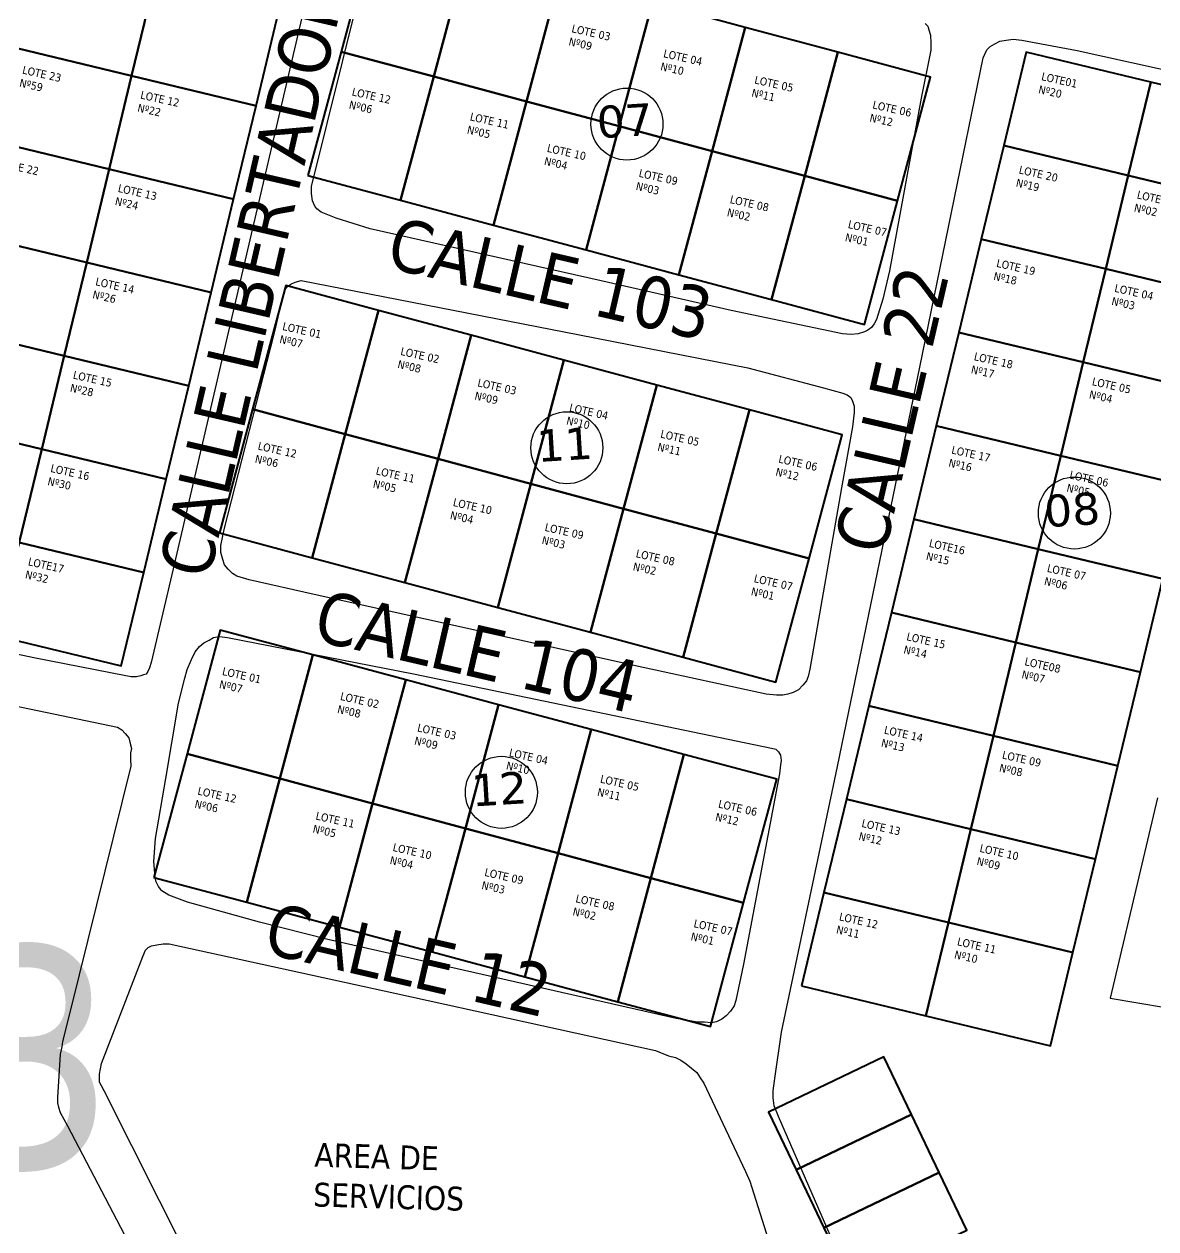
# Model space of a CAD drawing. Header units: metres. Extents: x 2 to 659295185, y -28 to 1124222152.
# Drawn here: x 656898.2 to 657039.7, y 1123321.1 to 1123471.7 of the extents above; entities that cross this region are included whole.
import ezdxf
from ezdxf.enums import TextEntityAlignment as Align

# ---------------------------------------------------------------- set-up
doc = ezdxf.new("R2010")
doc.units = ezdxf.units.M
doc.header["$MEASUREMENT"] = 0
doc.linetypes.add('HIDDEN', pattern=[0.375, 0.25, -0.125])
for name, color, linetype in [('CALLES', 1, 'CONTINUOUS'), ('MANZANA', 30, 'CONTINUOUS'), ('Numero de manzana', 6, 'CONTINUOUS'), ('Parcelas', 140, 'CONTINUOUS'), ('TEXTOS', 7, 'CONTINUOUS')]:
    doc.layers.add(name, color=color, linetype=linetype)
doc.styles.add('ROMAN', font='verdana.ttf')
doc.styles.get("Standard").update_dxf_attribs({"font": 'tahoma.ttf'})

msp = doc.modelspace()

# ---------------------------------------------------------------- linework, layer by layer
at = {"layer": 'MANZANA', "lineweight": -2}
for p, q in [((656934.1253, 1123451.3947), (656942.3134, 1123484.168)), ((656934.4469, 1123478.9391), (656923.9087, 1123433.8783)), ((657010.8529, 1123471.7606), (657011.1827, 1123471.4306)), ((657011.1827, 1123471.4306), (657011.2899, 1123470.9807)), ((657011.2899, 1123470.9807), (657011.5125, 1123470.3209)), ((657011.5125, 1123470.3209), (657011.5208, 1123469.3311)), ((657020.9375, 1123469.701), (657021.8198, 1123469.811)), ((657021.8198, 1123469.811), (657022.9165, 1123469.711)), ((657011.5208, 1123468.4412), (657010.3416, 1123462.4625)), ((657011.5208, 1123469.3311), (657011.5208, 1123468.4412)), ((657018.101, 1123467.4714), (657018.538, 1123468.4712)), ((657018.538, 1123468.4712), (657018.975, 1123468.9212)), ((657018.975, 1123468.9212), (657019.5193, 1123469.2511)), ((657019.5193, 1123469.2511), (657020.1707, 1123469.581)), ((657020.1707, 1123469.581), (657020.9375, 1123469.701)), ((657022.9165, 1123469.711), (657029.8183, 1123468.4113)), ((657029.8183, 1123468.4113), (657055.265, 1123462.7724)), ((657010.1602, 1123428.8393), (657018.101, 1123467.4714)), ((657010.3416, 1123462.4625), (657006.3836, 1123440.8769)), ((656934.1335, 1123450.5149), (656934.1253, 1123451.3947)), ((656934.249, 1123449.6351), (656934.1335, 1123450.5149)), ((656934.5788, 1123448.9652), (656934.249, 1123449.6351)), ((656934.8014, 1123448.6353), (656934.5788, 1123448.9652)), ((656935.3457, 1123448.1954), (656934.8014, 1123448.6353)), ((656937.2175, 1123447.4355), (656935.3457, 1123448.1954)), ((656941.4888, 1123446.1258), (656937.2175, 1123447.4355)), ((656970.341, 1123439.6171), (656941.4888, 1123446.1258)), ((656932.0968, 1123439.4471), (656932.8637, 1123439.6671)), ((656932.8637, 1123439.6671), (656967.6282, 1123432.8585)), ((657006.3836, 1123440.8769), (657005.5261, 1123437.3376)), ((656929.4994, 1123433.1284), (656930.7857, 1123438.4474)), ((656930.7857, 1123438.4474), (656931.1156, 1123438.8873)), ((656931.1156, 1123438.8873), (656931.5526, 1123439.2172)), ((656931.5526, 1123439.2172), (656932.0968, 1123439.4471)), ((656986.5771, 1123435.9279), (656970.341, 1123439.6171)), ((657005.5261, 1123437.3376), (657004.7674, 1123434.7881)), ((657000.5043, 1123432.9985), (656986.5771, 1123435.9279)), ((656923.9087, 1123433.8783), (656917.0234, 1123404.3143)), ((657004.116, 1123433.7883), (657003.679, 1123433.4584)), ((657004.4458, 1123434.2382), (657004.116, 1123433.7883)), ((657004.7674, 1123434.7881), (657004.4458, 1123434.2382)), ((656923.249, 1123408.5534), (656929.4994, 1123433.1284)), ((656967.6282, 1123432.8585), (656988.688, 1123428.7493)), ((657001.601, 1123432.8985), (657000.5043, 1123432.9985)), ((657002.4751, 1123433.0085), (657001.601, 1123432.8985)), ((657003.242, 1123433.2384), (657002.4751, 1123433.0085)), ((657003.679, 1123433.4584), (657003.242, 1123433.2384)), ((656988.688, 1123428.7493), (656998.1213, 1123426.2398)), ((656999.8612, 1123378.9195), (657010.1602, 1123428.8393)), ((656998.1213, 1123426.2398), (657000.5373, 1123425.59)), ((657000.5373, 1123425.59), (657001.0815, 1123425.37)), ((657001.0815, 1123425.37), (657001.5268, 1123425.0401)), ((657001.5268, 1123425.0401), (657001.7412, 1123424.6002)), ((657001.7412, 1123424.6002), (657001.9638, 1123423.9403)), ((657001.9721, 1123423.1605), (657001.7577, 1123421.3908)), ((657001.9638, 1123423.9403), (657001.9721, 1123423.1605)), ((657001.7577, 1123421.3908), (657000.3724, 1123413.7524)), ((657000.3724, 1123413.7524), (656996.4144, 1123391.067)), ((656922.8202, 1123406.5538), (656923.249, 1123408.5534)), ((656922.8202, 1123405.674), (656922.8202, 1123406.5538)), ((656923.0511, 1123404.7842), (656922.8202, 1123405.674)), ((656917.0234, 1123404.3143), (656914.1209, 1123391.9168)), ((656923.2655, 1123404.1243), (656923.0511, 1123404.7842)), ((656923.7108, 1123403.5745), (656923.2655, 1123404.1243)), ((656924.2633, 1123403.0246), (656923.7108, 1123403.5745)), ((656924.8075, 1123402.6946), (656924.2633, 1123403.0246)), ((656926.3495, 1123402.2547), (656924.8075, 1123402.6946)), ((656934.4634, 1123400.4151), (656926.3495, 1123402.2547)), ((656975.5936, 1123391.3069), (656934.4634, 1123400.4151)), ((656899.435, 1123392.5167), (656881.0056, 1123396.3059)), ((656920.6846, 1123394.3863), (656921.336, 1123394.7163)), ((656921.336, 1123394.7163), (656921.8885, 1123395.0462)), ((656921.8885, 1123395.0462), (656922.6553, 1123395.1662)), ((656922.6553, 1123395.1662), (656923.6366, 1123395.0562)), ((656923.6366, 1123395.0562), (656946.8899, 1123390.5171)), ((656919.1591, 1123392.2768), (656919.5879, 1123393.2665)), ((656919.5879, 1123393.2665), (656920.1403, 1123393.9364)), ((656920.1403, 1123393.9364), (656920.6846, 1123394.3863)), ((656910.9462, 1123390.2472), (656899.435, 1123392.5167)), ((656914.1209, 1123391.9168), (656913.9065, 1123391.257)), ((656918.6149, 1123391.057), (656919.1591, 1123392.2768)), ((656911.6059, 1123390.1372), (656910.9462, 1123390.2472)), ((656912.2656, 1123390.1372), (656911.6059, 1123390.1372)), ((656912.8098, 1123390.2572), (656912.2656, 1123390.1372)), ((656913.1396, 1123390.3671), (656912.8098, 1123390.2572)), ((656913.4694, 1123390.4771), (656913.1396, 1123390.3671)), ((656913.6838, 1123390.807), (656913.4694, 1123390.4771)), ((656913.9065, 1123391.257), (656913.6838, 1123390.807)), ((656918.2933, 1123389.9472), (656918.6149, 1123391.057)), ((656946.8899, 1123390.5171), (656991.6401, 1123381.199)), ((656990.9474, 1123387.9476), (656975.5936, 1123391.3069)), ((656996.2, 1123390.1772), (656995.9856, 1123389.6273)), ((656996.4144, 1123391.067), (656996.2, 1123390.1772)), ((656917.5346, 1123386.8479), (656918.2933, 1123389.9472)), ((656995.0044, 1123388.5175), (656994.3447, 1123388.1776)), ((656995.5486, 1123389.0674), (656995.0044, 1123388.5175)), ((656995.9856, 1123389.6273), (656995.5486, 1123389.0674)), ((656888.6, 1123388.2676), (656908.893, 1123384.0484)), ((656992.2667, 1123387.8377), (656990.9474, 1123387.9476)), ((656993.0336, 1123387.8477), (656992.2667, 1123387.8377)), ((656993.685, 1123387.9576), (656993.0336, 1123387.8477)), ((656994.3447, 1123388.1776), (656993.685, 1123387.9576)), ((656915.935, 1123377.4398), (656917.5346, 1123386.8479)), ((656908.893, 1123384.0484), (656909.8825, 1123383.8285)), ((656909.8825, 1123383.8285), (656910.4267, 1123383.4985)), ((656910.4267, 1123383.4985), (656910.872, 1123383.0586)), ((656910.872, 1123383.0586), (656911.309, 1123382.5087)), ((656911.309, 1123382.5087), (656911.4245, 1123381.9489)), ((656911.4245, 1123381.9489), (656911.6471, 1123381.179)), ((656911.6471, 1123381.179), (656911.5399, 1123380.6291)), ((656991.6401, 1123381.199), (656992.1843, 1123381.089)), ((656992.1843, 1123381.089), (656992.5141, 1123380.7591)), ((656911.5399, 1123380.6291), (656911.5399, 1123379.8493)), ((656911.5399, 1123379.8493), (656911.5482, 1123378.9695)), ((656992.5141, 1123380.7591), (656992.7367, 1123380.3192)), ((656992.7367, 1123380.3192), (656992.8522, 1123379.6593)), ((656992.8522, 1123379.6593), (656992.745, 1123379.1094)), ((656911.5482, 1123378.9695), (656904.0115, 1123348.5157)), ((656992.6378, 1123377.9997), (656988.1356, 1123354.2045)), ((656992.745, 1123379.1094), (656992.6378, 1123377.9997)), ((656992.8852, 1123345.7062), (656999.8612, 1123378.9195)), ((656914.6568, 1123369.9113), (656915.935, 1123377.4398)), ((657039.8782, 1123375.0003), (657033.9577, 1123349.9754)), ((656914.4507, 1123367.0319), (656914.6568, 1123369.9113)), ((656914.5661, 1123365.6022), (656914.4507, 1123367.0319)), ((656914.6733, 1123364.6024), (656914.5661, 1123365.6022)), ((656915.0114, 1123363.9425), (656914.6733, 1123364.6024)), ((656915.4485, 1123363.3926), (656915.0114, 1123363.9425)), ((656916.3308, 1123362.8427), (656915.4485, 1123363.3926)), ((656918.6313, 1123361.9629), (656916.3308, 1123362.8427)), ((656927.6276, 1123359.4634), (656918.6313, 1123361.9629)), ((656936.1867, 1123357.2839), (656927.6276, 1123359.4634)), ((656979.7331, 1123347.4159), (656936.1867, 1123357.2839)), ((656913.0736, 1123355.1943), (656913.4035, 1123355.9741)), ((656913.4035, 1123355.9741), (656913.7251, 1123356.3041)), ((656913.7251, 1123356.3041), (656914.1621, 1123356.524)), ((656914.1621, 1123356.524), (656914.8218, 1123356.644)), ((656914.8218, 1123356.644), (656915.5886, 1123356.754)), ((656915.5886, 1123356.754), (656916.3555, 1123356.754)), ((656916.3555, 1123356.754), (656944.548, 1123350.5752)), ((656907.8788, 1123341.787), (656913.0736, 1123355.1943)), ((656988.1356, 1123354.2045), (656987.1708, 1123349.6654)), ((656944.548, 1123350.5752), (656977.1191, 1123343.4267)), ((656987.1708, 1123349.6654), (656986.9564, 1123348.9956)), ((657033.9577, 1123349.9754), (657040.8677, 1123348.7956)), ((656904.0115, 1123348.5157), (656903.0385, 1123344.5365)), ((656986.5194, 1123348.3357), (656985.9752, 1123347.7758)), ((656986.9564, 1123348.9956), (656986.5194, 1123348.3357)), ((656982.3635, 1123346.986), (656979.7331, 1123347.4159)), ((656983.2375, 1123346.986), (656982.3635, 1123346.986)), ((656984.1198, 1123346.886), (656983.2375, 1123346.986)), ((656984.7713, 1123346.996), (656984.1198, 1123346.886)), ((656985.4309, 1123347.3259), (656984.7713, 1123346.996)), ((656985.9752, 1123347.7758), (656985.4309, 1123347.3259)), ((656992.0359, 1123339.9474), (656992.8852, 1123345.7062)), ((656902.9313, 1123343.8666), (656902.7169, 1123342.9868)), ((656903.0385, 1123344.5365), (656902.9313, 1123343.8666)), ((656977.1191, 1123343.4267), (656978.7683, 1123342.7668)), ((656902.7169, 1123342.9868), (656902.4118, 1123337.5679)), ((656907.7716, 1123341.1272), (656907.8788, 1123341.787)), ((656978.7683, 1123342.7668), (656979.6423, 1123342.5469)), ((656979.6423, 1123342.5469), (656980.302, 1123342.2169)), ((656980.302, 1123342.2169), (656980.9617, 1123341.777)), ((656907.6644, 1123340.4573), (656907.7716, 1123341.1272)), ((656907.6644, 1123339.9074), (656907.6644, 1123340.4573)), ((656980.9617, 1123341.777), (656981.6214, 1123341.2271)), ((656981.6214, 1123341.2271), (656982.281, 1123340.6773)), ((656982.281, 1123340.6773), (656982.7263, 1123340.0174)), ((656907.6644, 1123339.4675), (656907.6644, 1123339.9074)), ((656907.887, 1123339.0276), (656907.6644, 1123339.4675)), ((656908.2168, 1123338.3677), (656907.887, 1123339.0276)), ((656982.7263, 1123340.0174), (656983.1633, 1123339.3575)), ((656983.1633, 1123339.3575), (656986.9234, 1123331.4091)), ((656991.8215, 1123338.3977), (656992.0359, 1123339.9474)), ((656902.4118, 1123337.5679), (656902.42, 1123336.898)), ((656927.0091, 1123301.0653), (656908.2168, 1123338.3677)), ((656991.8297, 1123337.5179), (656991.8215, 1123338.3977)), ((656991.9451, 1123336.5181), (656991.8297, 1123337.5179)), ((656902.42, 1123336.898), (656902.5272, 1123336.3481)), ((656902.5272, 1123336.3481), (656902.7499, 1123335.6883)), ((656992.4976, 1123335.1984), (656991.9451, 1123336.5181)), ((656902.7499, 1123335.6883), (656903.6322, 1123334.0286)), ((657000.2487, 1123317.422), (656992.4976, 1123335.1984)), ((656903.6322, 1123334.0286), (656920.3217, 1123302.2551)), ((656986.9234, 1123331.4091), (656988.3665, 1123328.3198)), ((656988.3665, 1123328.3198), (656988.9189, 1123327.11)), ((656988.9189, 1123327.11), (656991.4751, 1123319.0417))]:
    msp.add_line(p, q, dxfattribs=at)
at = {"layer": 'Numero de manzana', "lineweight": -2}
for centre in [(656973.566, 1123459.2102), (656966.0527, 1123418.7502), (657029.4772, 1123410.6017), (656957.8719, 1123375.6934)]:
    msp.add_circle(centre, 4.5001, dxfattribs=at)
at = {"layer": 'Parcelas', "lineweight": 40}
for points in [[(656937.8299, 1123468.2548), (656949.4211, 1123465.149), (656953.5622, 1123480.6038), (656941.9711, 1123483.7097), (656937.8299, 1123468.2548)], [(656896.1105, 1123468.9982), (656911.6663, 1123465.2543), (656914.4742, 1123476.9211), (656898.9184, 1123480.665), (656896.1105, 1123468.9982)], [(656949.4211, 1123465.149), (656961.0122, 1123462.0432), (656965.1533, 1123477.498), (656953.5622, 1123480.6038), (656949.4211, 1123465.149)], [(656961.0122, 1123462.0432), (656972.6033, 1123458.9374), (656976.7444, 1123474.3922), (656965.1533, 1123477.498), (656961.0122, 1123462.0432)], [(656911.6663, 1123465.2543), (656927.2221, 1123461.5104), (656930.03, 1123473.1772), (656914.4742, 1123476.9211), (656911.6663, 1123465.2543)], [(656972.6033, 1123458.9374), (656984.1944, 1123455.8315), (656988.3355, 1123471.2863), (656976.7444, 1123474.3922), (656972.6033, 1123458.9374)], [(656984.1944, 1123455.8315), (656995.7855, 1123452.7257), (656999.9266, 1123468.1805), (656988.3355, 1123471.2863), (656984.1944, 1123455.8315)], [(656893.3026, 1123457.3313), (656908.8584, 1123453.5874), (656911.6663, 1123465.2543), (656896.1105, 1123468.9982), (656893.3026, 1123457.3313)], [(656933.6888, 1123452.8), (656945.28, 1123449.6942), (656949.4211, 1123465.149), (656937.8299, 1123468.2548), (656933.6888, 1123452.8)], [(656995.7855, 1123452.7257), (657007.3766, 1123449.6199), (657011.5177, 1123465.0747), (656999.9266, 1123468.1805), (656995.7855, 1123452.7257)], [(657020.6513, 1123456.5133), (657036.2072, 1123452.7694), (657039.0151, 1123464.4363), (657023.4593, 1123468.1802), (657020.6513, 1123456.5133)], [(656908.8584, 1123453.5874), (656924.4142, 1123449.8435), (656927.2221, 1123461.5104), (656911.6663, 1123465.2543), (656908.8584, 1123453.5874)], [(656945.28, 1123449.6942), (656956.8711, 1123446.5884), (656961.0122, 1123462.0432), (656949.4211, 1123465.149), (656945.28, 1123449.6942)], [(657036.2072, 1123452.7694), (657051.763, 1123449.0255), (657054.5709, 1123460.6924), (657039.0151, 1123464.4363), (657036.2072, 1123452.7694)], [(656956.8711, 1123446.5884), (656968.4622, 1123443.4825), (656972.6033, 1123458.9374), (656961.0122, 1123462.0432), (656956.8711, 1123446.5884)], [(656968.4622, 1123443.4825), (656980.0533, 1123440.3767), (656984.1944, 1123455.8315), (656972.6033, 1123458.9374), (656968.4622, 1123443.4825)], [(656890.4947, 1123445.6645), (656906.0505, 1123441.9206), (656908.8584, 1123453.5874), (656893.3026, 1123457.3313), (656890.4947, 1123445.6645)], [(657017.8434, 1123444.8464), (657033.3992, 1123441.1025), (657036.2072, 1123452.7694), (657020.6513, 1123456.5133), (657017.8434, 1123444.8464)], [(656980.0533, 1123440.3767), (656991.6444, 1123437.2709), (656995.7855, 1123452.7257), (656984.1944, 1123455.8315), (656980.0533, 1123440.3767)], [(656906.0505, 1123441.9206), (656921.6063, 1123438.1767), (656924.4142, 1123449.8435), (656908.8584, 1123453.5874), (656906.0505, 1123441.9206)], [(656991.6444, 1123437.2709), (657003.2355, 1123434.1651), (657007.3766, 1123449.6199), (656995.7855, 1123452.7257), (656991.6444, 1123437.2709)], [(657033.3992, 1123441.1025), (657048.955, 1123437.3586), (657051.763, 1123449.0255), (657036.2072, 1123452.7694), (657033.3992, 1123441.1025)], [(656887.6867, 1123433.9976), (656903.2425, 1123430.2537), (656906.0505, 1123441.9206), (656890.4947, 1123445.6645), (656887.6867, 1123433.9976)], [(657015.0355, 1123433.1796), (657030.5913, 1123429.4357), (657033.3992, 1123441.1025), (657017.8434, 1123444.8464), (657015.0355, 1123433.1796)], [(656903.2425, 1123430.2537), (656918.7983, 1123426.5098), (656921.6063, 1123438.1767), (656906.0505, 1123441.9206), (656903.2425, 1123430.2537)], [(657030.5912, 1123429.4351), (657046.147, 1123425.6912), (657048.9549, 1123437.358), (657033.3991, 1123441.1019), (657030.5912, 1123429.4351)], [(656926.7776, 1123423.5679), (656938.3687, 1123420.4621), (656942.5098, 1123435.9169), (656930.9187, 1123439.0228), (656926.7776, 1123423.5679)], [(656938.3687, 1123420.4621), (656949.9598, 1123417.3563), (656954.1009, 1123432.8111), (656942.5098, 1123435.9169), (656938.3687, 1123420.4621)], [(656884.8788, 1123422.3307), (656900.4346, 1123418.5868), (656903.2425, 1123430.2537), (656887.6867, 1123433.9976), (656884.8788, 1123422.3307)], [(656949.9598, 1123417.3563), (656961.5509, 1123414.2505), (656965.6921, 1123429.7053), (656954.1009, 1123432.8111), (656949.9598, 1123417.3563)], [(657012.2276, 1123421.5127), (657027.7834, 1123417.7688), (657030.5913, 1123429.4357), (657015.0355, 1123433.1796), (657012.2276, 1123421.5127)], [(656900.4346, 1123418.5868), (656915.9904, 1123414.8429), (656918.7983, 1123426.5098), (656903.2425, 1123430.2537), (656900.4346, 1123418.5868)], [(656961.5509, 1123414.2505), (656973.1421, 1123411.1446), (656977.2832, 1123426.5994), (656965.6921, 1123429.7053), (656961.5509, 1123414.2505)], [(657027.7834, 1123417.7688), (657043.3392, 1123414.0249), (657046.1471, 1123425.6918), (657030.5913, 1123429.4357), (657027.7834, 1123417.7688)], [(656973.1421, 1123411.1446), (656984.7332, 1123408.0388), (656988.8743, 1123423.4936), (656977.2832, 1123426.5994), (656973.1421, 1123411.1446)], [(656922.6365, 1123408.1131), (656934.2276, 1123405.0073), (656938.3687, 1123420.4621), (656926.7776, 1123423.5679), (656922.6365, 1123408.1131)], [(656984.7332, 1123408.0388), (656996.3243, 1123404.933), (657000.4654, 1123420.3878), (656988.8743, 1123423.4936), (656984.7332, 1123408.0388)], [(656882.0709, 1123410.6639), (656897.6267, 1123406.92), (656900.4346, 1123418.5868), (656884.8788, 1123422.3307), (656882.0709, 1123410.6639)], [(656934.2276, 1123405.0073), (656945.8187, 1123401.9015), (656949.9598, 1123417.3563), (656938.3687, 1123420.4621), (656934.2276, 1123405.0073)], [(657009.4196, 1123409.8459), (657024.9755, 1123406.102), (657027.7834, 1123417.7688), (657012.2276, 1123421.5127), (657009.4196, 1123409.8459)], [(656897.6267, 1123406.92), (656913.1825, 1123403.1761), (656915.9904, 1123414.8429), (656900.4346, 1123418.5868), (656897.6267, 1123406.92)], [(656945.8187, 1123401.9015), (656957.4098, 1123398.7956), (656961.5509, 1123414.2505), (656949.9598, 1123417.3563), (656945.8187, 1123401.9015)], [(657024.9755, 1123406.102), (657040.5313, 1123402.3581), (657043.3392, 1123414.0249), (657027.7834, 1123417.7688), (657024.9755, 1123406.102)], [(656957.4098, 1123398.7956), (656969.001, 1123395.6898), (656973.1421, 1123411.1446), (656961.5509, 1123414.2505), (656957.4098, 1123398.7956)], [(656969.001, 1123395.6898), (656980.5921, 1123392.584), (656984.7332, 1123408.0388), (656973.1421, 1123411.1446), (656969.001, 1123395.6898)], [(657006.6117, 1123398.179), (657022.1675, 1123394.4351), (657024.9755, 1123406.102), (657009.4196, 1123409.8459), (657006.6117, 1123398.179)], [(656980.5921, 1123392.584), (656992.1832, 1123389.4782), (656996.3243, 1123404.933), (656984.7332, 1123408.0388), (656980.5921, 1123392.584)], [(656894.8188, 1123395.2531), (656910.3746, 1123391.5092), (656913.1825, 1123403.1761), (656897.6267, 1123406.92), (656894.8188, 1123395.2531)], [(657022.1675, 1123394.4351), (657037.7233, 1123390.6912), (657040.5313, 1123402.3581), (657024.9755, 1123406.102), (657022.1675, 1123394.4351)], [(657003.8038, 1123386.5122), (657019.3596, 1123382.7683), (657022.1675, 1123394.4351), (657006.6117, 1123398.179), (657003.8038, 1123386.5122)], [(656918.5968, 1123380.5112), (656930.188, 1123377.4054), (656934.3291, 1123392.8602), (656922.7379, 1123395.966), (656918.5968, 1123380.5112)], [(657019.3596, 1123382.7683), (657034.9154, 1123379.0244), (657037.7233, 1123390.6912), (657022.1675, 1123394.4351), (657019.3596, 1123382.7683)], [(656930.188, 1123377.4054), (656941.7791, 1123374.2996), (656945.9202, 1123389.7544), (656934.3291, 1123392.8602), (656930.188, 1123377.4054)], [(656941.7791, 1123374.2996), (656953.3702, 1123371.1937), (656957.5113, 1123386.6486), (656945.9202, 1123389.7544), (656941.7791, 1123374.2996)], [(656953.3702, 1123371.1937), (656964.9613, 1123368.0879), (656969.1024, 1123383.5427), (656957.5113, 1123386.6486), (656953.3702, 1123371.1937)], [(657000.9959, 1123374.8453), (657016.5517, 1123371.1014), (657019.3596, 1123382.7683), (657003.8038, 1123386.5122), (657000.9959, 1123374.8453)], [(656964.9613, 1123368.0879), (656976.5524, 1123364.9821), (656980.6935, 1123380.4369), (656969.1024, 1123383.5427), (656964.9613, 1123368.0879)], [(657016.5517, 1123371.1014), (657032.1075, 1123367.3575), (657034.9154, 1123379.0244), (657019.3596, 1123382.7683), (657016.5517, 1123371.1014)], [(656914.4557, 1123365.0564), (656926.0468, 1123361.9506), (656930.188, 1123377.4054), (656918.5968, 1123380.5112), (656914.4557, 1123365.0564)], [(656976.5524, 1123364.9821), (656988.1435, 1123361.8763), (656992.2846, 1123377.3311), (656980.6935, 1123380.4369), (656976.5524, 1123364.9821)], [(656926.0468, 1123361.9506), (656937.638, 1123358.8448), (656941.7791, 1123374.2996), (656930.188, 1123377.4054), (656926.0468, 1123361.9506)], [(656937.638, 1123358.8448), (656949.2291, 1123355.7389), (656953.3702, 1123371.1937), (656941.7791, 1123374.2996), (656937.638, 1123358.8448)], [(656998.1879, 1123363.1784), (657013.7438, 1123359.4345), (657016.5517, 1123371.1014), (657000.9959, 1123374.8453), (656998.1879, 1123363.1784)], [(656949.2291, 1123355.7389), (656960.8202, 1123352.6331), (656964.9613, 1123368.0879), (656953.3702, 1123371.1937), (656949.2291, 1123355.7389)], [(657013.7438, 1123359.4345), (657029.2996, 1123355.6906), (657032.1075, 1123367.3575), (657016.5517, 1123371.1014), (657013.7438, 1123359.4345)], [(656960.8202, 1123352.6331), (656972.4113, 1123349.5273), (656976.5524, 1123364.9821), (656964.9613, 1123368.0879), (656960.8202, 1123352.6331)], [(656972.4113, 1123349.5273), (656984.0024, 1123346.4214), (656988.1435, 1123361.8763), (656976.5524, 1123364.9821), (656972.4113, 1123349.5273)], [(656995.38, 1123351.5116), (657010.9358, 1123347.7677), (657013.7438, 1123359.4345), (656998.1879, 1123363.1784), (656995.38, 1123351.5116)], [(657010.9358, 1123347.7677), (657026.4916, 1123344.0238), (657029.2996, 1123355.6906), (657013.7438, 1123359.4345), (657010.9358, 1123347.7677)], [(656994.7085, 1123328.4996), (657009.1391, 1123335.4102), (657005.6838, 1123342.6255), (656991.2532, 1123335.7149), (656994.7085, 1123328.4996)], [(656994.7085, 1123328.4996), (657009.1391, 1123335.4102), (657005.6838, 1123342.6255), (656991.2532, 1123335.7149), (656994.7085, 1123328.4996)], [(656998.1638, 1123321.2842), (657012.5944, 1123328.1948), (657009.1391, 1123335.4102), (656994.7085, 1123328.4996), (656998.1638, 1123321.2842)], [(656998.1638, 1123321.2842), (657012.5944, 1123328.1948), (657009.1391, 1123335.4102), (656994.7085, 1123328.4996), (656998.1638, 1123321.2842)], [(657001.6191, 1123314.0689), (657016.0497, 1123320.9795), (657012.5944, 1123328.1948), (656998.1638, 1123321.2842), (657001.6191, 1123314.0689)], [(657001.6191, 1123314.0689), (657016.0497, 1123320.9795), (657012.5944, 1123328.1948), (656998.1638, 1123321.2842), (657001.6191, 1123314.0689)]]:
    msp.add_lwpolyline(points, dxfattribs=at)

# ---------------------------------------------------------------- texts
at = {"layer": 'CALLES', "color": 0}
for s, rotation, p in [('CALLE LIBERTADOR ', 77, (656926.9204, 1123440.9162)), ('CALLE 103', 347, (656964.0093, 1123439.8883)), ('CALLE 22', 77, (657006.6343, 1123423.5563)), ('CALLE 104', 347, (656954.8669, 1123393.3128)), ('CALLE 12', 347, (656946.2797, 1123354.7733))]:
    msp.add_text(s, height=6.5, rotation=rotation, dxfattribs=at).set_placement(p, align=Align.MIDDLE)
at = {"layer": 'Numero de manzana', "lineweight": -2, "style": 'ROMAN'}
for s, p in [('07', (656969.9183, 1123457.4336)), ('11', (656962.405, 1123416.9735)), ('08', (657025.8295, 1123408.8251)), ('12', (656954.2243, 1123373.9168))]:
    msp.add_text(s, height=4, rotation=3.491535, dxfattribs=at).set_placement(p)
at = {"layer": 'Parcelas', "lineweight": 40, "attachment_point": 1}
for s, insert, char_height, width, rotation in [('LOTE 03\\PNº09', (656966.7993, 1123471.676), 1, 6.941503, 347.358188), ('LOTE 04\\PNº10', (656978.2665, 1123468.5585), 1, 6.941503, 347.358188), ('LOTE 23\\PNº59', (656898.1542, 1123466.5098), 1, 6.941503, 347.358188), ('LOTE01 \\PNº20', (657025.5029, 1123465.6918), 1, 6.941503, 347.358188), ('LOTE 12\\PNº06', (656939.342, 1123463.7787), 1, 6.941503, 347.358188), ('LOTE 05\\PNº11', (656989.653, 1123465.2708), 1, 6.941503, 347.358188), ('LOTE 12\\PNº22', (656912.9099, 1123463.3924), 1, 6.941503, 347.358188), ('LOTE 06\\PNº12', (657004.4087, 1123462.1534), 1, 6.941503, 347.358188), ('LOTE 11\\PNº05', (656954.0977, 1123460.6613), 1, 6.941503, 347.358188), ('LOTE 10\\PNº04', (656963.7292, 1123456.7304), 1, 6.941503, 347.358188), ('LOTE 22\\PNº61', (656895.3462, 1123454.843), 1, 6.941503, 347.358188), ('LOTE 09\\PNº03', (656975.1963, 1123453.6129), 1, 6.941503, 347.358188), ('LOTE 20\\PNº19', (657022.695, 1123454.025), 1, 6.941503, 347.358188), ('LOTE 13\\PNº24', (656910.1019, 1123451.7256), 1, 6.941503, 347.358188), ('LOTE 08\\PNº02', (656986.5829, 1123450.3252), 1, 6.941503, 347.358188), ('LOTE 03\\PNº02', (657037.4507, 1123450.9075), 1, 6.941503, 347.358188), ('LOTE 07\\PNº01', (657001.3386, 1123447.2077), 1, 6.941503, 347.358188), ('LOTE 19\\PNº18', (657019.8871, 1123442.3581), 1, 6.941503, 347.358188), ('LOTE 14\\PNº26', (656907.294, 1123440.0587), 1, 6.941503, 347.358188), ('LOTE 04\\PNº03', (657034.6428, 1123439.2407), 1, 6.941503, 347.358188), ('LOTE 01\\PNº07', (656930.6575, 1123434.4675), 1, 6.941503, 347.358188), ('LOTE 02\\PNº08', (656945.4132, 1123431.3501), 1, 6.941503, 347.358188), ('LOTE 18\\PNº17', (657017.0792, 1123430.6913), 1, 6.941503, 347.358188), ('LOTE 15\\PNº28', (656904.4861, 1123428.3918), 1, 6.941503, 347.358188), ('LOTE 03\\PNº09', (656955.0446, 1123427.4192), 1, 6.941503, 347.358188), ('LOTE 05\\PNº04', (657031.8349, 1123427.5738), 1, 6.941503, 347.358188), ('LOTE 04\\PNº10', (656966.5118, 1123424.3018), 1, 6.941503, 347.358188), ('LOTE 05\\PNº11', (656977.8983, 1123421.014), 1, 6.941503, 347.358188), ('LOTE 12\\PNº06', (656927.5873, 1123419.5219), 1, 6.941503, 347.358188), ('LOTE 17\\PNº16', (657014.2712, 1123419.0244), 1, 6.941503, 347.358188), ('LOTE 06\\PNº12', (656992.654, 1123417.8966), 1, 6.941503, 347.358188), ('LOTE 16\\PNº30', (656901.6782, 1123416.725), 1, 6.941503, 347.358188), ('LOTE 11\\PNº05', (656942.343, 1123416.4045), 1, 6.941503, 347.358188), ('LOTE 06\\PNº05', (657029.0269, 1123415.907), 1, 6.941503, 347.358188), ('LOTE 10\\PNº04', (656951.9745, 1123412.4736), 1, 6.941503, 347.358188), ('LOTE 09\\PNº03', (656963.4416, 1123409.3561), 1, 6.941503, 347.358188), ('LOTE16 \\PNº15', (657011.4633, 1123407.3575), 1, 6.941503, 347.358188), ('LOTE17 \\PNº32', (656898.8702, 1123405.0581), 1, 6.941503, 347.358188), ('LOTE 08\\PNº02', (656974.8282, 1123406.0684), 1, 6.941503, 347.358188), ('LOTE 07\\PNº06', (657026.219, 1123404.2401), 1, 6.941503, 347.358188), ('LOTE 07\\PNº01', (656989.5839, 1123402.9509), 1, 6.941503, 347.358188), ('LOTE 15\\PNº14', (657008.6554, 1123395.6907), 1, 6.941503, 347.358188), ('LOTE08 \\PNº07', (657023.4111, 1123392.5733), 1, 6.941503, 347.358188), ('LOTE 01\\PNº07', (656923.1296, 1123391.348), 1, 6.941503, 347.358188), ('LOTE 02\\PNº08', (656937.8853, 1123388.2306), 1, 6.941503, 347.358188), ('LOTE 03\\PNº09', (656947.5167, 1123384.2997), 1, 6.941503, 347.358188), ('LOTE 14\\PNº13', (657005.8475, 1123384.0238), 1, 6.941503, 347.358188), ('LOTE 04\\PNº10', (656958.9839, 1123381.1822), 1, 6.941503, 347.358188), ('LOTE 09\\PNº08', (657020.6032, 1123380.9064), 1, 6.941503, 347.358188), ('LOTE 05\\PNº11', (656970.3704, 1123377.8945), 1, 6.941503, 347.358188), ('LOTE 12\\PNº06', (656920.0594, 1123376.4024), 1, 6.941503, 347.358188), ('LOTE 06\\PNº12', (656985.1261, 1123374.777), 1, 6.941503, 347.358188), ('LOTE 11\\PNº05', (656934.8151, 1123373.2849), 1, 6.941503, 347.358188), ('LOTE 13\\PNº12', (657003.0395, 1123372.357), 1, 6.941503, 347.358188), ('LOTE 10\\PNº04', (656944.4466, 1123369.354), 1, 6.941503, 347.358188), ('LOTE 10\\PNº09', (657017.7952, 1123369.2395), 1, 6.941503, 347.358188), ('LOTE 09\\PNº03', (656955.9137, 1123366.2366), 1, 6.941503, 347.358188), ('LOTE 08\\PNº02', (656967.3002, 1123362.9488), 1, 6.941503, 347.358188), ('LOTE 12\\PNº11', (657000.2316, 1123360.6901), 1, 6.941503, 347.358188), ('LOTE 07\\PNº01', (656982.0559, 1123359.8314), 1, 6.941503, 347.358188), ('LOTE 11\\PNº10', (657014.9873, 1123357.5727), 1, 6.941503, 347.358188), ('AREA DE SERVICIOS', (656934.5648, 1123331.8912), 2.98088, 20.691788, 358.339955)]:
    msp.add_mtext(s, dxfattribs=dict(at, insert=insert, char_height=char_height, width=width, rotation=rotation))
at = {"layer": 'TEXTOS', "linetype": 'HIDDEN', "lineweight": 40, "insert": (656756.4897, 1123356.4873), "char_height": 27.69936, "width": 372.724773, "attachment_point": 1}
msp.add_mtext('sector 23', dxfattribs=at)

doc.saveas('drawing.dxf')
